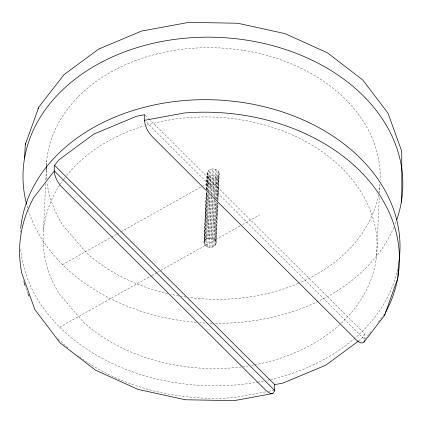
<?xml version="1.0" encoding="UTF-8"?>
<svg xmlns="http://www.w3.org/2000/svg" width="423" height="423" viewBox="0 0 423 423"><rect width="100%" height="100%" fill="white"/><g stroke="black" fill="none" stroke-linecap="round" stroke-linejoin="round"><path stroke-width="0.32" stroke-dasharray="2.12 1.59" d="M43.527 230.223L45.652 183.386M45.8 180.087L46.223 170.85M46.461 165.573L46.673 160.957M217.972 203.326L216.148 243.468C214.662 249.316 203.722 248.333 204.013 242.046L206.281 192.037M206.403 189.404L207.159 172.78C208.634 166.297 221.462 168.513 218.887 175.355L217.739 200.534M204.018 243.251L206.345 191.92M206.466 189.293L207.159 172.78M204.013 242.046L204.42 240.893L206.63 192.195M206.752 189.567L207.566 171.627M204.431 244.42L206.794 192.433M206.916 189.8L207.577 175.154L207.159 173.985M204.42 240.893L205.218 239.867L207.339 193.142M207.46 190.514L208.365 170.601M205.234 245.477L207.624 192.83M207.746 190.202L208.38 176.211L207.577 175.154M205.218 239.867L206.345 239.037L208.375 194.289M208.497 191.656L209.491 169.771M206.366 246.35L208.729 194.363M208.846 191.73L209.512 177.078L208.38 176.211M206.345 239.037L207.725 238.456L209.697 195.024M209.819 192.396L210.871 169.189M207.751 246.974L210.083 195.648M210.205 193.015L210.897 177.708L209.512 177.078M207.725 238.456L209.269 238.175L211.151 196.716M211.267 194.083L212.415 168.909M209.295 247.312L211.569 197.303M211.685 194.67L212.441 178.046L210.897 177.708M216.148 243.468C216.534 240.497 213.509 238.466 210.866 238.202L212.684 198.059M212.806 195.431L214.012 168.936M210.892 247.339L213.107 198.646M213.224 196.013L214.038 178.072L216.962 177.216L218.887 175.355M212.409 238.54L214.17 199.714M214.292 197.086L215.556 169.274M212.436 247.058L214.588 199.677M214.62 199.022L215.582 177.792M213.795 239.169L215.529 200.999M215.645 198.366L216.941 169.903M213.816 246.482L215.852 201.734M215.968 199.101L216.962 177.216M214.926 240.037L216.629 202.527M216.777 199.238L218.072 170.77M214.942 245.647L216.914 202.22M217.036 199.587L218.088 176.38M215.73 241.094L217.459 202.929M217.581 200.296L218.876 171.828M215.741 244.621L217.623 203.167M218.03 200.809L219.288 172.996M149.023 118.9L364.949 333.974L364.695 339.574L145.501 121.242M376.634 255.291L379.304 196.579M379.452 193.285L379.78 186.025M364.949 333.974L360.734 339.42L359.143 340.589M365.097 339.056L370.717 331.796M378.342 321.94L383.957 314.68M62.53 264.639L110.784 237.557M111.36 237.234L116.542 234.326M117.118 234.004L120.571 232.068M121.147 231.741L201.168 186.839M201.739 186.517L208.074 182.963C211.712 187.563 222.519 183.249 217.766 177.523C214.128 172.922 203.32 177.237 208.074 182.963M59.691 327.153L151.122 275.844M151.698 275.521L156.88 272.613M157.456 272.29L160.333 270.672M160.909 270.35L240.132 225.893M242.421 224.608L259.611 214.963M265.501 391.862L234.776 397.52A190.012 142.969 2.6 0 1 81.946 358.715M268.7 391.27L274.458 390.212M212.441 178.046L214.038 178.072M209.269 238.175L210.866 238.202M145.285 115.178L148.558 118.435M81.401 358.329A190.012 142.969 2.6 0 1 79.783 357.171M79.249 356.785A190.012 142.969 2.6 0 1 77.652 355.606M67.971 347.843A190.012 142.969 2.6 0 1 58.173 338.701M27.944 293.647A190.012 142.969 2.6 0 1 25.221 286.218M23.878 281.845A190.012 142.969 2.6 0 1 23.529 280.592M396.044 221.774A190.012 142.969 2.6 0 1 394.855 224.872M393.839 227.325A190.012 142.969 2.6 0 1 318.731 301.102M318.149 301.388A190.012 142.969 2.6 0 1 214.71 323.304M212.076 323.257A190.012 142.969 2.6 0 1 208.788 323.156M204.848 322.987A190.012 142.969 2.6 0 1 199.608 322.659M196.351 322.4A190.012 142.969 2.6 0 1 28.627 211.199M27.648 208.079A190.012 142.969 2.6 0 1 26.601 204.325M397.588 269.202A190.012 142.969 2.6 0 1 355.426 337.686M354.945 338.109A190.012 142.969 2.6 0 1 270.672 379.505M270.038 379.653A190.012 142.969 2.6 0 1 266.183 380.51M263.598 381.044A190.012 142.969 2.6 0 1 259.045 381.916M258.39 382.032A190.012 142.969 2.6 0 1 20.611 248.946M20.357 232.449A190.012 142.969 2.6 0 1 20.605 229.171M146.617 125.171A167.085 125.716 2.6 0 1 343.994 170.236A167.085 125.716 2.6 0 1 339.97 324.367M339.489 324.811A167.085 125.716 2.6 0 1 254.376 364.896M253.726 365.017A167.085 125.716 2.6 0 1 251.119 365.483M248.507 365.911A167.085 125.716 2.6 0 1 241.967 366.841M241.316 366.926A167.085 125.716 2.6 0 1 83.617 322.416L59.691 294.498A167.085 125.716 2.6 0 1 59.987 184.65M60.352 184.095A167.085 125.716 2.6 0 1 63.408 179.722M63.81 179.183A167.085 125.716 2.6 0 1 65.02 177.575M66.691 175.455A167.085 125.716 2.6 0 1 144.137 125.906M379.954 184.079A167.085 125.716 2.6 0 1 378.939 192.396M378.474 194.95A167.085 125.716 2.6 0 1 298.86 283.156M298.252 283.415A167.085 125.716 2.6 0 1 188.473 297.385M185.845 297.02A167.085 125.716 2.6 0 1 181.256 296.306M178.649 295.857A167.085 125.716 2.6 0 1 170.876 294.318M167.672 293.599A167.085 125.716 2.6 0 1 86.763 253.15L62.837 225.232A167.085 125.716 2.6 0 1 47.043 182.694M46.662 179.389A167.085 125.716 2.6 0 1 46.218 170.786M46.334 165.52A167.085 125.716 2.6 0 1 218.58 47.889A167.085 125.716 2.6 0 1 380.177 180.15"/><path stroke-width="0.63" d="M24.555 158.223L25.28 144.645L38.874 106.982L64.058 74.617L98.718 49.063L141.605 31.059L188.806 22.366L237.705 23.239L284.965 33.613L327.376 52.775L362.723 79.931L388.028 113.195L401.395 150.297L401.728 152.423L401.85 189.763L401.284 202.263M46.25 170.194L46.43 166.234M54.583 165.351C52.949 173.552 56.608 181.758 62.25 187.548L265.781 390.281L269.985 393.295L271.762 393.681L273.158 393.268L274.342 391.227L274.717 384.613L54.583 165.351L58.802 159.899L93.774 134.123L136.645 116.214L144.819 114.712C143.18 122.913 146.839 131.119 152.486 136.909L356.018 339.643C357.927 341.44 361.385 344.523 363.917 342.133L384.126 316.018L385.015 314.178M397.874 277.282L398.445 264.777A190.012 142.969 2.6 0 0 229.229 100.833A190.012 142.969 2.6 0 0 20.669 228.515M364.573 340.589L363.917 342.133M384.666 315.146L397.72 278.355M37.985 108.822L38.334 107.854M25.28 144.645L25.65 143.609M358.614 340.98L325.763 365.202L282.887 383.106L274.717 384.613M144.566 120.312L184.254 113.004A190.012 142.969 2.6 0 1 385.163 313.12M272.518 393.575L234.194 400.634L185.295 399.761L138.035 389.387L95.624 370.225L60.278 343.069L34.972 309.805L21.605 272.703L21.272 270.577A190.012 142.969 2.6 0 1 33.861 197.398L54.329 170.95L274.458 390.212M28.965 296.1A190.012 142.969 2.6 0 1 28.193 294.265M25.02 285.594A190.012 142.969 2.6 0 1 24.058 282.474M26.601 204.325A190.012 142.969 2.6 0 1 218.569 37.388A190.012 142.969 2.6 0 1 396.716 219.907"/></g></svg>
